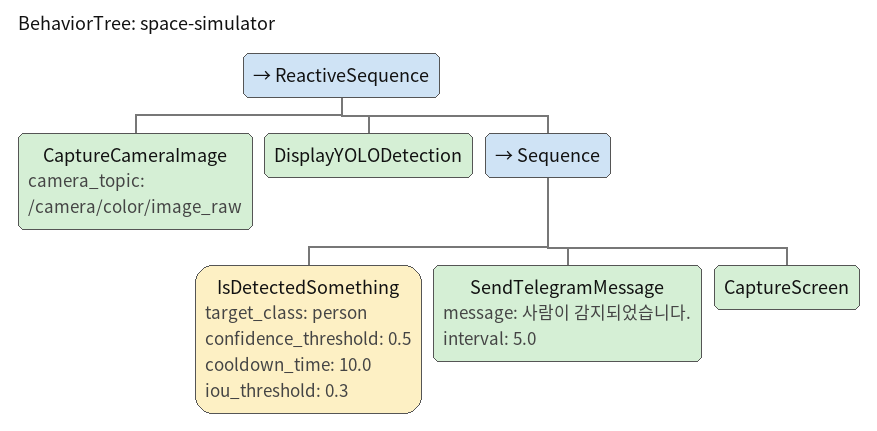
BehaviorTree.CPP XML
<?xml version="1.0" encoding="UTF-8"?>
<root BTCPP_format="4">
  <BehaviorTree ID="space-simulator">
    <ReactiveSequence>
      <CaptureCameraImage camera_topic="/camera/color/image_raw"/>
      <DisplayYOLODetection/>
      <Sequence>
        <IsDetectedSomething target_class="person"
                             confidence_threshold="0.5"
                             cooldown_time="10.0"
                             iou_threshold="0.3"/>
        <SendTelegramMessage message="사람이 감지되었습니다."
                             interval="5.0"/>
        <CaptureScreen/>
      </Sequence>
    </ReactiveSequence>
  </BehaviorTree>

</root>
